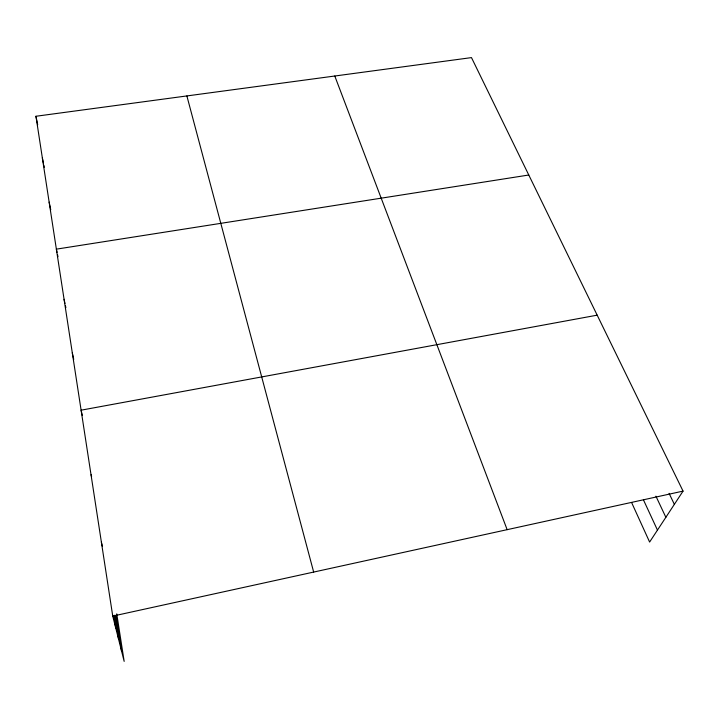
<?xml version="1.0" encoding="UTF-8"?>
<svg xmlns="http://www.w3.org/2000/svg" width="719" height="719" viewBox="0 0 719 719"><rect width="100%" height="100%" fill="white"/><g stroke="black" fill="none" stroke-linecap="round" stroke-linejoin="round"><path stroke-width="1.08" d="M116.757 613.855L124.171 661.39L112.748 616.111L35.95 116.262L471.484 57.61L683.05 491.113L649.616 542.054L631.588 502.5M112.748 616.111L683.05 491.113M597.183 315.165L81.112 410.181L82.281 415.402M528.78 175.014L56.37 249.151L57.053 252.378M669.074 493.342L674.359 504.352M655.917 496.182L665.866 517.303M643.433 499.822L657.463 530.11M334.784 76.025L507.147 529.669M186.877 95.942L313.664 572.072M101.379 542.09L102.413 546.404M91.106 474.711L91.601 476.841M72.295 352.849L73.733 359.374M64.072 299.293L64.971 303.481M65.429 305.575L65.878 307.678M57.511 254.526L57.96 256.674M49.144 202.12L50.743 209.795M42.349 157.901L43.428 163.123M43.859 165.208L44.29 167.302M35.95 116.262L37.685 124.72M116.011 615.482L121.511 650.839M114.878 615.176L118.644 639.479M113.863 615.797L115.732 627.957"/></g></svg>
